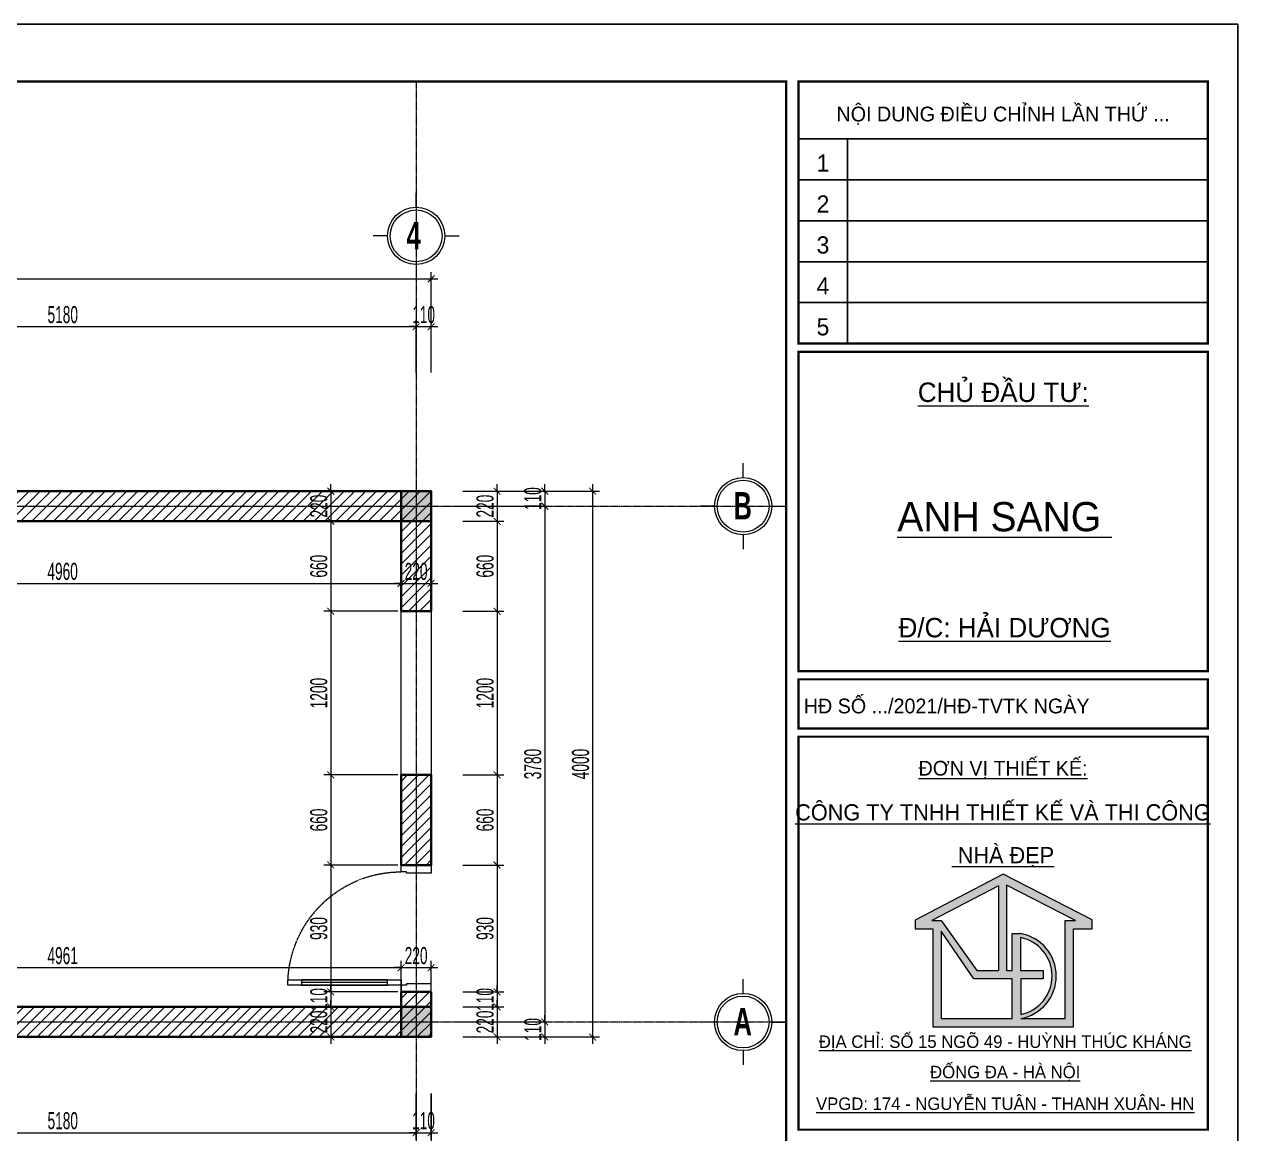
# Model space of a CAD drawing. Header units: millimetres. Extents: x 1336014 to 2939047, y -333549 to -60566.
# Drawn here: x 1459409 to 1468303, y -100044 to -91914 of the extents above; entities that cross this region are included whole.
import ezdxf
from ezdxf.enums import TextEntityAlignment as Align

# ---------------------------------------------------------------- set-up
doc = ezdxf.new("R2010")
doc.units = ezdxf.units.MM
doc.header["$MEASUREMENT"] = 0
doc.linetypes.add('CENTER2', pattern=[1.125, 0.75, -0.125, 0.125, -0.125])
doc.linetypes.add('HIDDEN', pattern=[0.375, 0.25, -0.125])
for name, color, linetype, lineweight in [('01.Cut', 255, 'Continuous', 35), ('02.Thay', 145, 'Continuous', 15), ('05.Text', 253, 'Continuous', 18), ('06.betong', 2, 'Continuous', 35), ('08.Dim', 156, 'Continuous', 15), ('09.Hatch', 250, 'Continuous', 5), ('10.truc', 250, 'CENTER2', 20), ('11.Khung bo', 32, 'Continuous', 50), ('12.Khung', 36, 'Continuous', 25), ('14. Net cua', 34, 'Continuous', 20)]:
    doc.layers.add(name, color=color, linetype=linetype, lineweight=lineweight)
doc.layers.add('Tpl_Bound', color=1, linetype='Continuous', plot=False)
doc.styles.add('AVANT', font='')
doc.styles.add('AVANTHB', font='')
doc.styles.add('TT5_Text Dim', font='hoatbif.shx', dxfattribs={"width": 0.6})
doc.styles.add('VnAvantH', font='')
doc.styles.get('AVANT').set_extended_font_data('.VnAvant')
doc.styles.get('AVANTHB').set_extended_font_data('.VnAvantH', bold=True)
doc.styles.get('VnAvantH').set_extended_font_data('.VnAvantH')
doc.dimstyles.new('TT5_Dim 1-50', dxfattribs={"dimscale": 50, "dimtxt": 2.5, "dimasz": 1, "dimexe": 1, "dimexo": 0.5, "dimgap": 0.5, "dimtad": 1, "dimdec": 0, "dimzin": 0, "dimdsep": 46, "dimtxsty": 'TT5_Text Dim', "dimblk": 'ARCHTICK', "dimcen": 0, "dimdle": 1, "dimclrd": 256, "dimclre": 256, "dimclrt": 1, "dimadec": 0, "dimazin": 0, "dimtfac": 0.015, "dimtdec": 0, "dimtix": 1, "dimtmove": 2, "dimatfit": 3, "dimldrblk": 'DOT', "dimfxl": 1, "dimtolj": 1, "dimtzin": 0, "dimlwd": -1, "dimlwe": -1, "dimarcsym": 1})
pattern_1 = [(45, (907983.08, -82076.24), (-39.7747564, 39.7747564), [])]

# ---------------------------------------------------------------- blocks, each defined once
blk = doc.blocks.new('100')
at = {"layer": '09.Hatch'}
h = blk.add_hatch(color=3, dxfattribs=at)
h.paths.add_polyline_path([(1897639, -927180), (1897639, -927287), (1897855, -927287), (1897855, -928484), (1898824, -928484), (1899574, -928484), (1899574, -927287), (1899801, -927287), (1899801, -927179), (1898713, -926620)])
h.paths.add_polyline_path([(1898756, -926756), (1899596, -927187), (1899473, -927187), (1899473, -928384), (1898929, -928384, 0.834181), (1898929, -927344), (1898824, -927344), (1898824, -927797), (1898756, -927797)], flags=16)
h.paths.add_polyline_path([(1898656, -927796), (1898393, -927796), (1897956, -927186), (1897843, -927186), (1898656, -926763)], flags=16)
h.paths.add_polyline_path([(1898929, -928333), (1898929, -927898), (1899202, -927898), (1899202, -927797), (1898924, -927797), (1898924, -927395, -0.822042)], flags=16)
h.paths.add_polyline_path([(1898357, -927898), (1898824, -927898), (1898824, -928384), (1897956, -928384), (1897956, -927316)], flags=16)
at = {"layer": '05.Text'}
for p, q in [((1898713, -926620), (1897639, -927180)), ((1899801, -927179), (1898713, -926620)), ((1899801, -927179), (1898713, -926620)), ((1899801, -927179), (1898713, -926620)), ((1898656, -926763), (1897843, -927186)), ((1898656, -926763), (1897843, -927186)), ((1898656, -926763), (1897843, -927186)), ((1898656, -926763), (1898656, -927796)), ((1898656, -926763), (1898656, -927796)), ((1898656, -926763), (1898656, -927796)), ((1899596, -927187), (1898756, -926756)), ((1898756, -926756), (1898756, -927797)), ((1899596, -927187), (1898756, -926756)), ((1898756, -926756), (1898756, -927797)), ((1899596, -927187), (1898756, -926756)), ((1898756, -926756), (1898756, -927797)), ((1897639, -927180), (1897639, -927287)), ((1897639, -927287), (1897855, -927287)), ((1897843, -927186), (1897956, -927186)), ((1897855, -927287), (1897855, -928484)), ((1897956, -927186), (1897956, -927186)), ((1897956, -927186), (1898393, -927796)), ((1897956, -927316), (1897956, -928384)), ((1898357, -927898), (1897956, -927316)), ((1899473, -928384), (1899473, -927187)), ((1899473, -927187), (1899596, -927187)), ((1899473, -928384), (1899473, -927187)), ((1899473, -927187), (1899596, -927187)), ((1899473, -928384), (1899473, -927187)), ((1899473, -927187), (1899596, -927187)), ((1899574, -928484), (1899574, -927287)), ((1899574, -927287), (1899801, -927287)), ((1899801, -927287), (1899801, -927179)), ((1899801, -927287), (1899801, -927179)), ((1899801, -927287), (1899801, -927179)), ((1898824, -927797), (1898824, -927344)), ((1898824, -927797), (1898824, -927344)), ((1898824, -927344), (1898929, -927344)), ((1898924, -927395), (1898924, -927797)), ((1898824, -927898), (1898357, -927898)), ((1898393, -927796), (1898656, -927796)), ((1898756, -927797), (1898824, -927797)), ((1898824, -928384), (1898824, -927898)), ((1898924, -927797), (1899202, -927797)), ((1899202, -927898), (1898929, -927898)), ((1898929, -927898), (1898929, -928333)), ((1899202, -927797), (1899202, -927898)), ((1897855, -928484), (1898824, -928484)), ((1897956, -928384), (1898824, -928384)), ((1898824, -928484), (1899574, -928484)), ((1898929, -928384), (1899473, -928384))]:
    blk.add_line(p, q, dxfattribs=at)
for radius, start, end in [(478, 281.4298, 79.1164), (478, 281.4298, 79.1164), (478, 281.4298, 79.1164), (528, 280.3316, 79.6684)]:
    blk.add_arc((1898834, -927864), radius, start, end, dxfattribs=at)
at = {"layer": '11.Khung bo', "const_width": 26.7}
for points in [[(1860913, -945240), (1860913, -916940), (1896063, -916940), (1896063, -945240)], [(1860913, -945240), (1860913, -916940), (1896063, -916940), (1896063, -945240)], [(1860913, -945240), (1860913, -916940), (1896063, -916940), (1896063, -945240)], [(1896213, -920140), (1896213, -916940), (1901213, -916940), (1901213, -920140)], [(1896213, -920140), (1896213, -916940), (1901213, -916940), (1901213, -920140)], [(1896213, -920140), (1896213, -916940), (1901213, -916940), (1901213, -920140)], [(1896213, -924140), (1901213, -924140), (1901213, -920240), (1896213, -920240)], [(1896213, -924140), (1901213, -924140), (1901213, -920240), (1896213, -920240)], [(1896213, -924140), (1901213, -924140), (1901213, -920240), (1896213, -920240)], [(1896213, -924840), (1901213, -924840), (1901213, -924240), (1896213, -924240)], [(1896213, -924840), (1901213, -924840), (1901213, -924240), (1896213, -924240)], [(1896213, -924840), (1901213, -924840), (1901213, -924240), (1896213, -924240)], [(1896213, -929740), (1901213, -929740), (1901213, -924940), (1896213, -924940)], [(1896213, -929740), (1901213, -929740), (1901213, -924940), (1896213, -924940)], [(1896213, -929740), (1901213, -929740), (1901213, -924940), (1896213, -924940)]]:
    blk.add_lwpolyline(points, close=True, dxfattribs=at)
at = {"layer": '12.Khung'}
for p, q in [((1896213, -917640), (1901213, -917640)), ((1896213, -917640), (1901213, -917640)), ((1896213, -917640), (1901213, -917640)), ((1896813, -920140), (1896813, -917640)), ((1896813, -920140), (1896813, -917640)), ((1896813, -920140), (1896813, -917640)), ((1896213, -918140), (1901213, -918140)), ((1896213, -918140), (1901213, -918140)), ((1896213, -918140), (1901213, -918140)), ((1896213, -918640), (1901213, -918640)), ((1896213, -918640), (1901213, -918640)), ((1896213, -918640), (1901213, -918640)), ((1896213, -919140), (1901213, -919140)), ((1896213, -919140), (1901213, -919140)), ((1896213, -919140), (1901213, -919140)), ((1896213, -919640), (1901213, -919640)), ((1896213, -919640), (1901213, -919640)), ((1896213, -919640), (1901213, -919640))]:
    blk.add_line(p, q, dxfattribs=at)
blk.add_lwpolyline([(1901579, -945940), (1901579, -916240), (1859580, -916240), (1859580, -945940)], close=True, dxfattribs=at)
blk.add_lwpolyline([(1901579, -945940), (1901579, -916240), (1859580, -916240), (1859580, -945940)], close=True, dxfattribs=at)
blk.add_lwpolyline([(1901579, -945940), (1901579, -916240), (1859580, -916240), (1859580, -945940)], close=True, dxfattribs=at)
at = {"layer": '05.Text', "style": 'VnAvantH'}
for s, p in [('Néi dung ®iÒu chØnh lÇn thø ...', (1898713, -917329)), ('H§ sè .../2021/H§-TVTK ngµy ', (1898057, -924540))]:
    blk.add_text(s, height=180, dxfattribs=at).set_placement(p, align=Align.MIDDLE)
at = {"layer": '05.Text'}
for s, height, style, p in [('1', 210, 'AVANT', (1896513, -918040)), ('2', 210, 'AVANT', (1896513, -918540)), ('3', 210, 'AVANT', (1896513, -919040)), ('4', 210, 'AVANT', (1896513, -919540)), ('5', 210, 'AVANT', (1896513, -920040)), ('%%uChñ ®Çu t\xad:', 237.6, 'VnAvantH', (1898716, -920853)), ('%%Uanh sang ', 356.4, 'VnAvantH', (1898732, -922432)), ('%%U®/c: h¶i d\xad¬ng', 237.6, 'VnAvantH', (1898732, -923728)), ('%%U®¬n vÞ thiÕt kÕ:', 180, 'VnAvantH', (1898713, -925416)), ('%%Uc«ng ty tnhh thiÕt kÕ vµ thi c«ng', 198, 'VnAvantH', (1898711, -925964)), ('%%U nhµ ®Ñp', 198, 'VnAvantH', (1898711, -926487)), ('%%U®Þa chØ: sè 15 ngâ 49 - huúnh thóc kh¸ng', 152.46, 'VnAvantH', (1898739, -928742)), ('%%U®èng ®a - hµ néi', 152.46, 'VnAvantH', (1898739, -929113)), ('%%Uvpgd: 174 - nguyÔn tu©n - thanh xu©n- hn', 152.46, 'VnAvantH', (1898739, -929500))]:
    blk.add_text(s, height=height, dxfattribs=dict(at, style=style)).set_placement(p, align=Align.CENTER)
blk = doc.blocks.new('DFGFH')
h = blk.add_hatch(color=256)
h.dxf.hatch_style = 1
h.paths.add_polyline_path([(15438.1, 12136.8), (15658.1, 12136.8), (15658.1, 12356.8), (15438.1, 12356.8)])
blk.add_lwpolyline([(15438.1, 12136.8), (15658.1, 12136.8), (15658.1, 12356.8), (15438.1, 12356.8)], close=True)
blk = doc.blocks.new('DANHTRUC')
for p, q in [((980383, -947347), (980383, -947137)), ((979963, -947767), (979753, -947767)), ((980803, -947767), (981013, -947767)), ((980383, -948187), (980383, -948397))]:
    blk.add_line(p, q)
for radius in [420, 380]:
    blk.add_circle((980383, -947767), radius)
blk = doc.blocks.new('_ARCHTICK')
at = {"const_width": 0.15}
blk.add_lwpolyline([(-0.5, -0.5), (0.5, 0.5)], dxfattribs=at)
blk = doc.blocks.new('*D426')
at = {"layer": '08.Dim', "transparency": 16777216}
for p, q in [((1457101.1, -94465.7), (1457101.1, -94080.1)), ((1462281.1, -94465.7), (1462281.1, -94080.1)), ((1457051.1, -94130.1), (1462331.1, -94130.1))]:
    blk.add_line(p, q, dxfattribs=at)
at = {"layer": 'Defpoints', "color": 0, "transparency": 16777216}
for p in [(1462281.1, -94130.1), (1457101.1, -94490.7), (1462281.1, -94490.7)]:
    blk.add_point(p, dxfattribs=at)
at = {"layer": '08.Dim', "transparency": 16777216, "xscale": 50, "yscale": 50, "zscale": 50, "rotation": 180}
blk.add_blockref('_ARCHTICK', (1457101.1, -94130.1), dxfattribs=at)
at = {"layer": '08.Dim', "transparency": 16777216, "xscale": 50, "yscale": 50, "zscale": 50}
blk.add_blockref('_ARCHTICK', (1462281.1, -94130.1), dxfattribs=at)
at = {"layer": '08.Dim', "color": 1, "transparency": 16777216, "insert": (1459691.1, -94042.6), "char_height": 125, "attachment_point": 5, "style": 'TT5_Text Dim'}
blk.add_mtext('\\A1;5180', dxfattribs=at)
blk = doc.blocks.new('_DOT')
blk.add_line((-0.5, 0), (-1, 0))
at = {"const_width": 0.5}
blk.add_lwpolyline([(-0.25, 0, 1), (0.25, 0, 1)], format="xyb", close=True, dxfattribs=at)
blk = doc.blocks.new('*D427')
at = {"layer": '08.Dim', "transparency": 16777216}
for p, q in [((1462281.1, -94465.7), (1462281.1, -94080.1)), ((1462391.1, -94465.7), (1462391.1, -94080.1)), ((1462281.1, -94130.1), (1462231.1, -94130.1)), ((1462281.1, -94130.1), (1462391.1, -94130.1)), ((1462391.1, -94130.1), (1462441.1, -94130.1))]:
    blk.add_line(p, q, dxfattribs=at)
at = {"layer": 'Defpoints', "color": 0, "transparency": 16777216}
for p in [(1462391.1, -94130.1), (1462281.1, -94490.7), (1462391.1, -94490.7)]:
    blk.add_point(p, dxfattribs=at)
at = {"layer": '08.Dim', "transparency": 16777216, "xscale": 50, "yscale": 50, "zscale": 50}
blk.add_blockref('_ARCHTICK', (1462281.1, -94130.1), dxfattribs=at)
at = {"layer": '08.Dim', "transparency": 16777216, "xscale": 50, "yscale": 50, "zscale": 50, "rotation": 180}
blk.add_blockref('_ARCHTICK', (1462391.1, -94130.1), dxfattribs=at)
at = {"layer": '08.Dim', "color": 1, "transparency": 16777216, "insert": (1462336.1, -94042.6), "char_height": 125, "attachment_point": 5, "style": 'TT5_Text Dim'}
blk.add_mtext('\\A1;110', dxfattribs=at)
blk = doc.blocks.new('*D428')
at = {"layer": '08.Dim', "transparency": 16777216}
for p, q in [((1447391.1, -94465.7), (1447391.1, -93730.1)), ((1462391.1, -94465.7), (1462391.1, -93730.1)), ((1447341.1, -93780.1), (1462441.1, -93780.1))]:
    blk.add_line(p, q, dxfattribs=at)
at = {"layer": 'Defpoints', "color": 0, "transparency": 16777216}
for p in [(1462391.1, -93780.1), (1447391.1, -94490.7), (1462391.1, -94490.7)]:
    blk.add_point(p, dxfattribs=at)
at = {"layer": '08.Dim', "transparency": 16777216, "xscale": 50, "yscale": 50, "zscale": 50, "rotation": 180}
blk.add_blockref('_ARCHTICK', (1447391.1, -93780.1), dxfattribs=at)
at = {"layer": '08.Dim', "transparency": 16777216, "xscale": 50, "yscale": 50, "zscale": 50}
blk.add_blockref('_ARCHTICK', (1462391.1, -93780.1), dxfattribs=at)
at = {"layer": '08.Dim', "color": 1, "transparency": 16777216, "insert": (1455391.1, -93692.6), "char_height": 125, "attachment_point": 5, "style": 'TT5_Text Dim'}
blk.add_mtext('\\A1;15000', dxfattribs=at)
blk = doc.blocks.new('*D429')
at = {"layer": '08.Dim', "transparency": 16777216}
for p, q in [((1462623.6, -95335.4), (1463274.2, -95335.4)), ((1463224.2, -95335.4), (1463224.2, -95285.4)), ((1463224.2, -95335.4), (1463224.2, -95445.4)), ((1462623.6, -95445.4), (1463274.2, -95445.4)), ((1463224.2, -95445.4), (1463224.2, -95495.4))]:
    blk.add_line(p, q, dxfattribs=at)
at = {"layer": 'Defpoints', "color": 0, "transparency": 16777216}
for p in [(1462598.6, -95335.4), (1462598.6, -95445.4), (1463224.2, -95445.4)]:
    blk.add_point(p, dxfattribs=at)
at = {"layer": '08.Dim', "transparency": 16777216, "xscale": 50, "yscale": 50, "zscale": 50}
for p, rotation in [((1463224.2, -95335.4), 270), ((1463224.2, -95445.4), 90)]:
    blk.add_blockref('_ARCHTICK', p, dxfattribs=dict(at, rotation=rotation))
at = {"layer": '08.Dim', "color": 1, "transparency": 16777216, "insert": (1463136.7, -95390.4), "char_height": 125, "attachment_point": 5, "rotation": 90, "style": 'TT5_Text Dim'}
blk.add_mtext('\\A1;110', dxfattribs=at)
blk = doc.blocks.new('*D430')
at = {"layer": '08.Dim', "transparency": 16777216}
for p, q in [((1463224.2, -95395.4), (1463224.2, -99275.4)), ((1462623.6, -95445.4), (1463274.2, -95445.4)), ((1462623.6, -99225.4), (1463274.2, -99225.4))]:
    blk.add_line(p, q, dxfattribs=at)
at = {"layer": 'Defpoints', "color": 0, "transparency": 16777216}
for p in [(1462598.6, -95445.4), (1462598.6, -99225.4), (1463224.2, -99225.4)]:
    blk.add_point(p, dxfattribs=at)
at = {"layer": '08.Dim', "transparency": 16777216, "xscale": 50, "yscale": 50, "zscale": 50}
for p, rotation in [((1463224.2, -95445.4), 90), ((1463224.2, -99225.4), 270)]:
    blk.add_blockref('_ARCHTICK', p, dxfattribs=dict(at, rotation=rotation))
at = {"layer": '08.Dim', "color": 1, "transparency": 16777216, "insert": (1463136.7, -97335.4), "char_height": 125, "attachment_point": 5, "rotation": 90, "style": 'TT5_Text Dim'}
blk.add_mtext('\\A1;3780', dxfattribs=at)
blk = doc.blocks.new('*D431')
at = {"layer": '08.Dim', "transparency": 16777216}
for p, q in [((1462623.6, -99225.4), (1463274.2, -99225.4)), ((1463224.2, -99225.4), (1463224.2, -99175.4)), ((1463224.2, -99225.4), (1463224.2, -99335.4)), ((1462623.6, -99335.4), (1463274.2, -99335.4)), ((1463224.2, -99335.4), (1463224.2, -99385.4))]:
    blk.add_line(p, q, dxfattribs=at)
at = {"layer": 'Defpoints', "color": 0, "transparency": 16777216}
for p in [(1462598.6, -99225.4), (1462598.6, -99335.4), (1463224.2, -99335.4)]:
    blk.add_point(p, dxfattribs=at)
at = {"layer": '08.Dim', "transparency": 16777216, "xscale": 50, "yscale": 50, "zscale": 50}
for p, rotation in [((1463224.2, -99225.4), 270), ((1463224.2, -99335.4), 90)]:
    blk.add_blockref('_ARCHTICK', p, dxfattribs=dict(at, rotation=rotation))
at = {"layer": '08.Dim', "color": 1, "transparency": 16777216, "insert": (1463136.7, -99280.4), "char_height": 125, "attachment_point": 5, "rotation": 90, "style": 'TT5_Text Dim'}
blk.add_mtext('\\A1;110', dxfattribs=at)
blk = doc.blocks.new('*D432')
at = {"layer": '08.Dim', "transparency": 16777216}
for p, q in [((1462623.6, -95335.4), (1463624.2, -95335.4)), ((1463574.2, -95285.4), (1463574.2, -99385.4)), ((1462623.6, -99335.4), (1463624.2, -99335.4))]:
    blk.add_line(p, q, dxfattribs=at)
at = {"layer": 'Defpoints', "color": 0, "transparency": 16777216}
for p in [(1462598.6, -95335.4), (1462598.6, -99335.4), (1463574.2, -99335.4)]:
    blk.add_point(p, dxfattribs=at)
at = {"layer": '08.Dim', "transparency": 16777216, "xscale": 50, "yscale": 50, "zscale": 50}
for p, rotation in [((1463574.2, -95335.4), 90), ((1463574.2, -99335.4), 270)]:
    blk.add_blockref('_ARCHTICK', p, dxfattribs=dict(at, rotation=rotation))
at = {"layer": '08.Dim', "color": 1, "transparency": 16777216, "insert": (1463486.7, -97335.4), "char_height": 125, "attachment_point": 5, "rotation": 90, "style": 'TT5_Text Dim'}
blk.add_mtext('\\A1;4000', dxfattribs=at)
blk = doc.blocks.new('*U17')
blk.add_line((-70, 100), (-70, 730))
for points in [[(-50, 0), (-50, 830), (-90, 830), (-90, 0)], [(-50, 100), (-90, 100), (-90, 730), (-50, 730)]]:
    blk.add_lwpolyline(points, close=True)
at = {"lineweight": 13}
for points in [[(-930, -220), (-870, -220), (-870, -40), (-880, -40), (-880, 0), (-930, 0)], [(0, -220), (-60, -220), (-60, -40), (-50, -40), (-50, 0), (0, 0)]]:
    blk.add_lwpolyline(points, close=True, dxfattribs=at)
at = {"linetype": 'HIDDEN'}
blk.add_arc((-50, 0), 830, 90, 180, dxfattribs=at)
blk = doc.blocks.new('*D453')
at = {"layer": '08.Dim', "transparency": 16777216}
for p, q in [((1457101.1, -99749.6), (1457101.1, -100087.1)), ((1462281.1, -99749.6), (1462281.1, -100087.1)), ((1457051.1, -100037.1), (1462331.1, -100037.1))]:
    blk.add_line(p, q, dxfattribs=at)
at = {"layer": 'Defpoints', "color": 0, "transparency": 16777216}
for p in [(1457101.1, -99724.6), (1462281.1, -99724.6), (1462281.1, -100037.1)]:
    blk.add_point(p, dxfattribs=at)
at = {"layer": '08.Dim', "transparency": 16777216, "xscale": 50, "yscale": 50, "zscale": 50, "rotation": 180}
blk.add_blockref('_ARCHTICK', (1457101.1, -100037.1), dxfattribs=at)
at = {"layer": '08.Dim', "transparency": 16777216, "xscale": 50, "yscale": 50, "zscale": 50}
blk.add_blockref('_ARCHTICK', (1462281.1, -100037.1), dxfattribs=at)
at = {"layer": '08.Dim', "color": 1, "transparency": 16777216, "insert": (1459691.1, -99949.6), "char_height": 125, "attachment_point": 5, "style": 'TT5_Text Dim'}
blk.add_mtext('\\A1;5180', dxfattribs=at)
blk = doc.blocks.new('*D455')
at = {"layer": '08.Dim', "transparency": 16777216}
for p, q in [((1462280.1, -99749.6), (1462280.1, -100087.1)), ((1462390.1, -99749.6), (1462390.1, -100087.1)), ((1462280.1, -100037.1), (1462230.1, -100037.1)), ((1462280.1, -100037.1), (1462390.1, -100037.1)), ((1462390.1, -100037.1), (1462440.1, -100037.1))]:
    blk.add_line(p, q, dxfattribs=at)
at = {"layer": 'Defpoints', "color": 0, "transparency": 16777216}
for p in [(1462280.1, -99724.6), (1462390.1, -99724.6), (1462390.1, -100037.1)]:
    blk.add_point(p, dxfattribs=at)
at = {"layer": '08.Dim', "transparency": 16777216, "xscale": 50, "yscale": 50, "zscale": 50}
blk.add_blockref('_ARCHTICK', (1462280.1, -100037.1), dxfattribs=at)
at = {"layer": '08.Dim', "transparency": 16777216, "xscale": 50, "yscale": 50, "zscale": 50, "rotation": 180}
blk.add_blockref('_ARCHTICK', (1462390.1, -100037.1), dxfattribs=at)
at = {"layer": '08.Dim', "color": 1, "transparency": 16777216, "insert": (1462335.1, -99949.6), "char_height": 125, "attachment_point": 5, "style": 'TT5_Text Dim'}
blk.add_mtext('\\A1;110', dxfattribs=at)
blk = doc.blocks.new('*D456')
at = {"layer": '08.Dim', "transparency": 16777216}
for p, q in [((1447391.1, -99749.6), (1447391.1, -100437.1)), ((1462391.1, -99749.6), (1462391.1, -100437.1)), ((1447341.1, -100387.1), (1462441.1, -100387.1))]:
    blk.add_line(p, q, dxfattribs=at)
at = {"layer": 'Defpoints', "color": 0, "transparency": 16777216}
for p in [(1447391.1, -99724.6), (1462391.1, -99724.6), (1462391.1, -100387.1)]:
    blk.add_point(p, dxfattribs=at)
at = {"layer": '08.Dim', "transparency": 16777216, "xscale": 50, "yscale": 50, "zscale": 50, "rotation": 180}
blk.add_blockref('_ARCHTICK', (1447391.1, -100387.1), dxfattribs=at)
at = {"layer": '08.Dim', "transparency": 16777216, "xscale": 50, "yscale": 50, "zscale": 50}
blk.add_blockref('_ARCHTICK', (1462391.1, -100387.1), dxfattribs=at)
at = {"layer": '08.Dim', "color": 1, "transparency": 16777216, "insert": (1455591.1, -100299.6), "char_height": 125, "attachment_point": 5, "style": 'TT5_Text Dim'}
blk.add_mtext('\\A1;15000', dxfattribs=at)
blk = doc.blocks.new('*D501')
at = {"layer": '08.Dim', "transparency": 16777216}
for p, q in [((1462623.6, -95335.4), (1462924.2, -95335.4)), ((1462874.2, -95335.4), (1462874.2, -95285.4)), ((1462874.2, -95335.4), (1462874.2, -95555.4)), ((1462623.6, -95555.4), (1462924.2, -95555.4)), ((1462874.2, -95555.4), (1462874.2, -95605.4))]:
    blk.add_line(p, q, dxfattribs=at)
at = {"layer": 'Defpoints', "color": 0, "transparency": 16777216}
for p in [(1462598.6, -95335.4), (1462598.6, -95555.4), (1462874.2, -95555.4)]:
    blk.add_point(p, dxfattribs=at)
at = {"layer": '08.Dim', "transparency": 16777216, "xscale": 50, "yscale": 50, "zscale": 50}
for p, rotation in [((1462874.2, -95335.4), 270), ((1462874.2, -95555.4), 90)]:
    blk.add_blockref('_ARCHTICK', p, dxfattribs=dict(at, rotation=rotation))
at = {"layer": '08.Dim', "color": 1, "transparency": 16777216, "insert": (1462786.7, -95445.4), "char_height": 125, "attachment_point": 5, "rotation": 90, "style": 'TT5_Text Dim'}
blk.add_mtext('\\A1;220', dxfattribs=at)
blk = doc.blocks.new('*D502')
at = {"layer": '08.Dim', "transparency": 16777216}
for p, q in [((1462874.2, -95505.4), (1462874.2, -96265.4)), ((1462623.6, -95555.4), (1462924.2, -95555.4)), ((1462623.6, -96215.4), (1462924.2, -96215.4))]:
    blk.add_line(p, q, dxfattribs=at)
at = {"layer": 'Defpoints', "color": 0, "transparency": 16777216}
for p in [(1462598.6, -95555.4), (1462598.6, -96215.4), (1462874.2, -96215.4)]:
    blk.add_point(p, dxfattribs=at)
at = {"layer": '08.Dim', "transparency": 16777216, "xscale": 50, "yscale": 50, "zscale": 50}
for p, rotation in [((1462874.2, -95555.4), 90), ((1462874.2, -96215.4), 270)]:
    blk.add_blockref('_ARCHTICK', p, dxfattribs=dict(at, rotation=rotation))
at = {"layer": '08.Dim', "color": 1, "transparency": 16777216, "insert": (1462786.7, -95885.4), "char_height": 125, "attachment_point": 5, "rotation": 90, "style": 'TT5_Text Dim'}
blk.add_mtext('\\A1;660', dxfattribs=at)
blk = doc.blocks.new('*D503')
at = {"layer": '08.Dim', "transparency": 16777216}
for p, q in [((1462623.6, -96215.4), (1462924.2, -96215.4)), ((1462874.2, -96165.4), (1462874.2, -97465.4)), ((1462623.6, -97415.4), (1462924.2, -97415.4))]:
    blk.add_line(p, q, dxfattribs=at)
at = {"layer": 'Defpoints', "color": 0, "transparency": 16777216}
for p in [(1462598.6, -96215.4), (1462598.6, -97415.4), (1462874.2, -97415.4)]:
    blk.add_point(p, dxfattribs=at)
at = {"layer": '08.Dim', "transparency": 16777216, "xscale": 50, "yscale": 50, "zscale": 50}
for p, rotation in [((1462874.2, -96215.4), 90), ((1462874.2, -97415.4), 270)]:
    blk.add_blockref('_ARCHTICK', p, dxfattribs=dict(at, rotation=rotation))
at = {"layer": '08.Dim', "color": 1, "transparency": 16777216, "insert": (1462786.7, -96815.4), "char_height": 125, "attachment_point": 5, "rotation": 90, "style": 'TT5_Text Dim'}
blk.add_mtext('\\A1;1200', dxfattribs=at)
blk = doc.blocks.new('*D504')
at = {"layer": '08.Dim', "transparency": 16777216}
for p, q in [((1462874.2, -97365.4), (1462874.2, -98125.4)), ((1462623.6, -97415.4), (1462924.2, -97415.4)), ((1462623.6, -98075.4), (1462924.2, -98075.4))]:
    blk.add_line(p, q, dxfattribs=at)
at = {"layer": 'Defpoints', "color": 0, "transparency": 16777216}
for p in [(1462598.6, -97415.4), (1462598.6, -98075.4), (1462874.2, -98075.4)]:
    blk.add_point(p, dxfattribs=at)
at = {"layer": '08.Dim', "transparency": 16777216, "xscale": 50, "yscale": 50, "zscale": 50}
for p, rotation in [((1462874.2, -97415.4), 90), ((1462874.2, -98075.4), 270)]:
    blk.add_blockref('_ARCHTICK', p, dxfattribs=dict(at, rotation=rotation))
at = {"layer": '08.Dim', "color": 1, "transparency": 16777216, "insert": (1462786.7, -97745.4), "char_height": 125, "attachment_point": 5, "rotation": 90, "style": 'TT5_Text Dim'}
blk.add_mtext('\\A1;660', dxfattribs=at)
blk = doc.blocks.new('*D505')
at = {"layer": '08.Dim', "transparency": 16777216}
for p, q in [((1462623.6, -98075.4), (1462924.2, -98075.4)), ((1462874.2, -98025.4), (1462874.2, -99055.4)), ((1462623.6, -99005.4), (1462924.2, -99005.4))]:
    blk.add_line(p, q, dxfattribs=at)
at = {"layer": 'Defpoints', "color": 0, "transparency": 16777216}
for p in [(1462598.6, -98075.4), (1462598.6, -99005.4), (1462874.2, -99005.4)]:
    blk.add_point(p, dxfattribs=at)
at = {"layer": '08.Dim', "transparency": 16777216, "xscale": 50, "yscale": 50, "zscale": 50}
for p, rotation in [((1462874.2, -98075.4), 90), ((1462874.2, -99005.4), 270)]:
    blk.add_blockref('_ARCHTICK', p, dxfattribs=dict(at, rotation=rotation))
at = {"layer": '08.Dim', "color": 1, "transparency": 16777216, "insert": (1462786.7, -98540.4), "char_height": 125, "attachment_point": 5, "rotation": 90, "style": 'TT5_Text Dim'}
blk.add_mtext('\\A1;930', dxfattribs=at)
blk = doc.blocks.new('*D506')
at = {"layer": '08.Dim', "transparency": 16777216}
for p, q in [((1462874.2, -99005.4), (1462874.2, -98955.4)), ((1462623.6, -99005.4), (1462924.2, -99005.4)), ((1462874.2, -99005.4), (1462874.2, -99115.4)), ((1462623.6, -99115.4), (1462924.2, -99115.4)), ((1462874.2, -99115.4), (1462874.2, -99165.4))]:
    blk.add_line(p, q, dxfattribs=at)
at = {"layer": 'Defpoints', "color": 0, "transparency": 16777216}
for p in [(1462598.6, -99005.4), (1462598.6, -99115.4), (1462874.2, -99115.4)]:
    blk.add_point(p, dxfattribs=at)
at = {"layer": '08.Dim', "transparency": 16777216, "xscale": 50, "yscale": 50, "zscale": 50}
for p, rotation in [((1462874.2, -99005.4), 270), ((1462874.2, -99115.4), 90)]:
    blk.add_blockref('_ARCHTICK', p, dxfattribs=dict(at, rotation=rotation))
at = {"layer": '08.Dim', "color": 1, "transparency": 16777216, "insert": (1462786.7, -99060.4), "char_height": 125, "attachment_point": 5, "rotation": 90, "style": 'TT5_Text Dim'}
blk.add_mtext('\\A1;110', dxfattribs=at)
blk = doc.blocks.new('*D507')
at = {"layer": '08.Dim', "transparency": 16777216}
for p, q in [((1462874.2, -99115.4), (1462874.2, -99065.4)), ((1462623.6, -99115.4), (1462924.2, -99115.4)), ((1462874.2, -99115.4), (1462874.2, -99335.4)), ((1462623.6, -99335.4), (1462924.2, -99335.4)), ((1462874.2, -99335.4), (1462874.2, -99385.4))]:
    blk.add_line(p, q, dxfattribs=at)
at = {"layer": 'Defpoints', "color": 0, "transparency": 16777216}
for p in [(1462598.6, -99115.4), (1462598.6, -99335.4), (1462874.2, -99335.4)]:
    blk.add_point(p, dxfattribs=at)
at = {"layer": '08.Dim', "transparency": 16777216, "xscale": 50, "yscale": 50, "zscale": 50}
for p, rotation in [((1462874.2, -99115.4), 270), ((1462874.2, -99335.4), 90)]:
    blk.add_blockref('_ARCHTICK', p, dxfattribs=dict(at, rotation=rotation))
at = {"layer": '08.Dim', "color": 1, "transparency": 16777216, "insert": (1462786.7, -99225.4), "char_height": 125, "attachment_point": 5, "rotation": 90, "style": 'TT5_Text Dim'}
blk.add_mtext('\\A1;220', dxfattribs=at)
blk = doc.blocks.new('*D535')
at = {"layer": '08.Dim', "transparency": 16777216}
for p, q in [((1457210.1, -95757), (1457210.1, -96061.6)), ((1462170.1, -95757), (1462170.1, -96061.6)), ((1457160.1, -96011.6), (1462220.1, -96011.6))]:
    blk.add_line(p, q, dxfattribs=at)
at = {"layer": 'Defpoints', "color": 0, "transparency": 16777216}
for p in [(1457210.1, -95732), (1462170.1, -95732), (1462170.1, -96011.6)]:
    blk.add_point(p, dxfattribs=at)
at = {"layer": '08.Dim', "transparency": 16777216, "xscale": 50, "yscale": 50, "zscale": 50, "rotation": 180}
blk.add_blockref('_ARCHTICK', (1457210.1, -96011.6), dxfattribs=at)
at = {"layer": '08.Dim', "transparency": 16777216, "xscale": 50, "yscale": 50, "zscale": 50}
blk.add_blockref('_ARCHTICK', (1462170.1, -96011.6), dxfattribs=at)
at = {"layer": '08.Dim', "color": 1, "transparency": 16777216, "insert": (1459690.1, -95924.1), "char_height": 125, "attachment_point": 5, "style": 'TT5_Text Dim'}
blk.add_mtext('\\A1;4960', dxfattribs=at)
blk = doc.blocks.new('*D536')
at = {"layer": '08.Dim', "transparency": 16777216}
for p, q in [((1462171.1, -95757), (1462171.1, -96061.6)), ((1462391.1, -95757), (1462391.1, -96061.6)), ((1462171.1, -96011.6), (1462121.1, -96011.6)), ((1462171.1, -96011.6), (1462391.1, -96011.6)), ((1462391.1, -96011.6), (1462441.1, -96011.6))]:
    blk.add_line(p, q, dxfattribs=at)
at = {"layer": 'Defpoints', "color": 0, "transparency": 16777216}
for p in [(1462171.1, -95732), (1462391.1, -95732), (1462391.1, -96011.6)]:
    blk.add_point(p, dxfattribs=at)
at = {"layer": '08.Dim', "transparency": 16777216, "xscale": 50, "yscale": 50, "zscale": 50}
blk.add_blockref('_ARCHTICK', (1462171.1, -96011.6), dxfattribs=at)
at = {"layer": '08.Dim', "transparency": 16777216, "xscale": 50, "yscale": 50, "zscale": 50, "rotation": 180}
blk.add_blockref('_ARCHTICK', (1462391.1, -96011.6), dxfattribs=at)
at = {"layer": '08.Dim', "color": 1, "transparency": 16777216, "insert": (1462281.1, -95924.1), "char_height": 125, "attachment_point": 5, "style": 'TT5_Text Dim'}
blk.add_mtext('\\A1;220', dxfattribs=at)
blk = doc.blocks.new('*D542')
at = {"layer": '08.Dim', "transparency": 16777216}
for p, q in [((1457210.1, -98962.6), (1457210.1, -98777.3)), ((1462171.1, -98962.6), (1462171.1, -98777.3)), ((1457160.1, -98827.3), (1462221.1, -98827.3))]:
    blk.add_line(p, q, dxfattribs=at)
at = {"layer": 'Defpoints', "color": 0, "transparency": 16777216}
for p in [(1462171.1, -98827.3), (1457210.1, -98987.6), (1462171.1, -98987.6)]:
    blk.add_point(p, dxfattribs=at)
at = {"layer": '08.Dim', "transparency": 16777216, "xscale": 50, "yscale": 50, "zscale": 50, "rotation": 180}
blk.add_blockref('_ARCHTICK', (1457210.1, -98827.3), dxfattribs=at)
at = {"layer": '08.Dim', "transparency": 16777216, "xscale": 50, "yscale": 50, "zscale": 50}
blk.add_blockref('_ARCHTICK', (1462171.1, -98827.3), dxfattribs=at)
at = {"layer": '08.Dim', "color": 1, "transparency": 16777216, "insert": (1459690.6, -98739.8), "char_height": 125, "attachment_point": 5, "style": 'TT5_Text Dim'}
blk.add_mtext('\\A1;4961', dxfattribs=at)
blk = doc.blocks.new('*D543')
at = {"layer": '08.Dim', "transparency": 16777216}
for p, q in [((1462171.1, -99090.4), (1462171.1, -98777.3)), ((1462391.1, -99090.4), (1462391.1, -98777.3)), ((1462171.1, -98827.3), (1462121.1, -98827.3)), ((1462171.1, -98827.3), (1462391.1, -98827.3)), ((1462391.1, -98827.3), (1462441.1, -98827.3))]:
    blk.add_line(p, q, dxfattribs=at)
at = {"layer": 'Defpoints', "color": 0, "transparency": 16777216}
for p in [(1462391.1, -98827.3), (1462171.1, -99115.4), (1462391.1, -99115.4)]:
    blk.add_point(p, dxfattribs=at)
at = {"layer": '08.Dim', "transparency": 16777216, "xscale": 50, "yscale": 50, "zscale": 50}
blk.add_blockref('_ARCHTICK', (1462171.1, -98827.3), dxfattribs=at)
at = {"layer": '08.Dim', "transparency": 16777216, "xscale": 50, "yscale": 50, "zscale": 50, "rotation": 180}
blk.add_blockref('_ARCHTICK', (1462391.1, -98827.3), dxfattribs=at)
at = {"layer": '08.Dim', "color": 1, "transparency": 16777216, "insert": (1462281.1, -98739.8), "char_height": 125, "attachment_point": 5, "style": 'TT5_Text Dim'}
blk.add_mtext('\\A1;220', dxfattribs=at)
blk = doc.blocks.new('*D544')
at = {"layer": '08.Dim', "transparency": 16777216}
for p, q in [((1462146.1, -95335.4), (1461605.6, -95335.4)), ((1461655.6, -95335.4), (1461655.6, -95285.4)), ((1461655.6, -95335.4), (1461655.6, -95555.4)), ((1462146.1, -95555.4), (1461605.6, -95555.4)), ((1461655.6, -95555.4), (1461655.6, -95605.4))]:
    blk.add_line(p, q, dxfattribs=at)
at = {"layer": 'Defpoints', "color": 0, "transparency": 16777216}
for p in [(1462171.1, -95335.4), (1461655.6, -95555.4), (1462171.1, -95555.4)]:
    blk.add_point(p, dxfattribs=at)
at = {"layer": '08.Dim', "transparency": 16777216, "xscale": 50, "yscale": 50, "zscale": 50}
for p, rotation in [((1461655.6, -95335.4), 270), ((1461655.6, -95555.4), 90)]:
    blk.add_blockref('_ARCHTICK', p, dxfattribs=dict(at, rotation=rotation))
at = {"layer": '08.Dim', "color": 1, "transparency": 16777216, "insert": (1461568.1, -95445.4), "char_height": 125, "attachment_point": 5, "rotation": 90, "style": 'TT5_Text Dim'}
blk.add_mtext('\\A1;220', dxfattribs=at)
blk = doc.blocks.new('*D545')
at = {"layer": '08.Dim', "transparency": 16777216}
for p, q in [((1461655.6, -95505.4), (1461655.6, -96265.4)), ((1462146.1, -95555.4), (1461605.6, -95555.4)), ((1462146.1, -96215.4), (1461605.6, -96215.4))]:
    blk.add_line(p, q, dxfattribs=at)
at = {"layer": 'Defpoints', "color": 0, "transparency": 16777216}
for p in [(1462171.1, -95555.4), (1461655.6, -96215.4), (1462171.1, -96215.4)]:
    blk.add_point(p, dxfattribs=at)
at = {"layer": '08.Dim', "transparency": 16777216, "xscale": 50, "yscale": 50, "zscale": 50}
for p, rotation in [((1461655.6, -95555.4), 90), ((1461655.6, -96215.4), 270)]:
    blk.add_blockref('_ARCHTICK', p, dxfattribs=dict(at, rotation=rotation))
at = {"layer": '08.Dim', "color": 1, "transparency": 16777216, "insert": (1461568.1, -95885.4), "char_height": 125, "attachment_point": 5, "rotation": 90, "style": 'TT5_Text Dim'}
blk.add_mtext('\\A1;660', dxfattribs=at)
blk = doc.blocks.new('*D546')
at = {"layer": '08.Dim', "transparency": 16777216}
for p, q in [((1462146.1, -96215.4), (1461605.6, -96215.4)), ((1461655.6, -96165.4), (1461655.6, -97465.4)), ((1462146.1, -97415.4), (1461605.6, -97415.4))]:
    blk.add_line(p, q, dxfattribs=at)
at = {"layer": 'Defpoints', "color": 0, "transparency": 16777216}
for p in [(1462171.1, -96215.4), (1461655.6, -97415.4), (1462171.1, -97415.4)]:
    blk.add_point(p, dxfattribs=at)
at = {"layer": '08.Dim', "transparency": 16777216, "xscale": 50, "yscale": 50, "zscale": 50}
for p, rotation in [((1461655.6, -96215.4), 90), ((1461655.6, -97415.4), 270)]:
    blk.add_blockref('_ARCHTICK', p, dxfattribs=dict(at, rotation=rotation))
at = {"layer": '08.Dim', "color": 1, "transparency": 16777216, "insert": (1461568.1, -96815.4), "char_height": 125, "attachment_point": 5, "rotation": 90, "style": 'TT5_Text Dim'}
blk.add_mtext('\\A1;1200', dxfattribs=at)
blk = doc.blocks.new('*D547')
at = {"layer": '08.Dim', "transparency": 16777216}
for p, q in [((1461655.6, -97365.4), (1461655.6, -98125.4)), ((1462146.1, -97415.4), (1461605.6, -97415.4)), ((1462146.1, -98075.4), (1461605.6, -98075.4))]:
    blk.add_line(p, q, dxfattribs=at)
at = {"layer": 'Defpoints', "color": 0, "transparency": 16777216}
for p in [(1462171.1, -97415.4), (1461655.6, -98075.4), (1462171.1, -98075.4)]:
    blk.add_point(p, dxfattribs=at)
at = {"layer": '08.Dim', "transparency": 16777216, "xscale": 50, "yscale": 50, "zscale": 50}
for p, rotation in [((1461655.6, -97415.4), 90), ((1461655.6, -98075.4), 270)]:
    blk.add_blockref('_ARCHTICK', p, dxfattribs=dict(at, rotation=rotation))
at = {"layer": '08.Dim', "color": 1, "transparency": 16777216, "insert": (1461568.1, -97745.4), "char_height": 125, "attachment_point": 5, "rotation": 90, "style": 'TT5_Text Dim'}
blk.add_mtext('\\A1;660', dxfattribs=at)
blk = doc.blocks.new('*D548')
at = {"layer": '08.Dim', "transparency": 16777216}
for p, q in [((1462146.1, -98075.4), (1461605.6, -98075.4)), ((1461655.6, -98025.4), (1461655.6, -99055.4)), ((1462146.1, -99005.4), (1461605.6, -99005.4))]:
    blk.add_line(p, q, dxfattribs=at)
at = {"layer": 'Defpoints', "color": 0, "transparency": 16777216}
for p in [(1462171.1, -98075.4), (1461655.6, -99005.4), (1462171.1, -99005.4)]:
    blk.add_point(p, dxfattribs=at)
at = {"layer": '08.Dim', "transparency": 16777216, "xscale": 50, "yscale": 50, "zscale": 50}
for p, rotation in [((1461655.6, -98075.4), 90), ((1461655.6, -99005.4), 270)]:
    blk.add_blockref('_ARCHTICK', p, dxfattribs=dict(at, rotation=rotation))
at = {"layer": '08.Dim', "color": 1, "transparency": 16777216, "insert": (1461568.1, -98540.4), "char_height": 125, "attachment_point": 5, "rotation": 90, "style": 'TT5_Text Dim'}
blk.add_mtext('\\A1;930', dxfattribs=at)
blk = doc.blocks.new('*D549')
at = {"layer": '08.Dim', "transparency": 16777216}
for p, q in [((1461655.6, -99005.4), (1461655.6, -98955.4)), ((1462146.1, -99005.4), (1461605.6, -99005.4)), ((1461655.6, -99005.4), (1461655.6, -99115.4)), ((1462146.1, -99115.4), (1461605.6, -99115.4)), ((1461655.6, -99115.4), (1461655.6, -99165.4))]:
    blk.add_line(p, q, dxfattribs=at)
at = {"layer": 'Defpoints', "color": 0, "transparency": 16777216}
for p in [(1462171.1, -99005.4), (1461655.6, -99115.4), (1462171.1, -99115.4)]:
    blk.add_point(p, dxfattribs=at)
at = {"layer": '08.Dim', "transparency": 16777216, "xscale": 50, "yscale": 50, "zscale": 50}
for p, rotation in [((1461655.6, -99005.4), 270), ((1461655.6, -99115.4), 90)]:
    blk.add_blockref('_ARCHTICK', p, dxfattribs=dict(at, rotation=rotation))
at = {"layer": '08.Dim', "color": 1, "transparency": 16777216, "insert": (1461568.1, -99060.4), "char_height": 125, "attachment_point": 5, "rotation": 90, "style": 'TT5_Text Dim'}
blk.add_mtext('\\A1;110', dxfattribs=at)
blk = doc.blocks.new('*D550')
at = {"layer": '08.Dim', "transparency": 16777216}
for p, q in [((1461655.6, -99115.4), (1461655.6, -99065.4)), ((1462146.1, -99115.4), (1461605.6, -99115.4)), ((1461655.6, -99115.4), (1461655.6, -99335.4)), ((1462146.1, -99335.4), (1461605.6, -99335.4)), ((1461655.6, -99335.4), (1461655.6, -99385.4))]:
    blk.add_line(p, q, dxfattribs=at)
at = {"layer": 'Defpoints', "color": 0, "transparency": 16777216}
for p in [(1462171.1, -99115.4), (1461655.6, -99335.4), (1462171.1, -99335.4)]:
    blk.add_point(p, dxfattribs=at)
at = {"layer": '08.Dim', "transparency": 16777216, "xscale": 50, "yscale": 50, "zscale": 50}
for p, rotation in [((1461655.6, -99115.4), 270), ((1461655.6, -99335.4), 90)]:
    blk.add_blockref('_ARCHTICK', p, dxfattribs=dict(at, rotation=rotation))
at = {"layer": '08.Dim', "color": 1, "transparency": 16777216, "insert": (1461568.1, -99225.4), "char_height": 125, "attachment_point": 5, "rotation": 90, "style": 'TT5_Text Dim'}
blk.add_mtext('\\A1;220', dxfattribs=at)

msp = doc.modelspace()

# ---------------------------------------------------------------- hatches: boundary and pattern name
at = {"layer": '09.Hatch', "ltscale": 50}
h = msp.add_hatch(dxfattribs=at)
h.set_pattern_fill('TUONGXAY', color=256, scale=450, style=0)
h.set_pattern_definition(pattern_1)
h.paths.add_polyline_path([(1462171.1, -95555.4), (1462171.1, -96215.4), (1462391.1, -96215.4), (1462391.1, -95335.4), (1447391.1, -95335.4), (1447391.1, -95555.4), (1447611.1, -95555.4), (1453520.1, -95555.4), (1453520.1, -96755.4), (1453630.1, -96755.4), (1456075.1, -96755.4), (1456075.1, -96645.4), (1453630.1, -96645.4), (1453630.1, -95445.4), (1456880.1, -95445.4), (1456880.1, -96645.4), (1456825.1, -96645.4), (1456825.1, -96755.4), (1456880.1, -96755.4), (1456990.1, -96755.4), (1456990.1, -95555.4)])
h = msp.add_hatch(dxfattribs=at)
h.set_pattern_fill('TUONGXAY', color=256, scale=450, style=0)
h.set_pattern_definition(pattern_1)
h.paths.add_polyline_path([(1462391.1, -97415.4), (1462171.1, -97415.4), (1462171.1, -98075.4), (1462391.1, -98075.4)])
h = msp.add_hatch(dxfattribs=at)
h.set_pattern_fill('TUONGXAY', color=256, scale=450, style=0)
h.set_pattern_definition(pattern_1)
h.paths.add_polyline_path([(1462391.1, -99005.4), (1462171.1, -99005.4), (1462171.1, -99115.4), (1447611.1, -99115.4), (1447391.1, -99115.4), (1447391.1, -99335.4), (1462391.1, -99335.4)])

# ---------------------------------------------------------------- linework, layer by layer
at = {"layer": '01.Cut'}
for points in [[(1462391.1, -95335.4), (1447391.1, -95335.4), (1447391.1, -95555.4)], [(1462391.1, -96215.4), (1462391.1, -95335.4)], [(1462171.1, -96215.4), (1462171.1, -95555.4), (1456990.1, -95555.4)], [(1462171.1, -96215.4), (1462391.1, -96215.4)], [(1462171.1, -97415.4), (1462391.1, -97415.4)], [(1462171.1, -98075.4), (1462391.1, -98075.4)], [(1447391.1, -99115.4), (1447391.1, -99335.4), (1462391.1, -99335.4), (1462391.1, -99005.4)], [(1447611.1, -99115.4), (1447611.1, -99115.4), (1462171.1, -99115.4), (1462171.1, -99005.4)], [(1462171.1, -99005.4), (1462391.1, -99005.4)]]:
    msp.add_lwpolyline(points, dxfattribs=at)
msp.add_lwpolyline([(1462171.1, -97415.4), (1462391.1, -97415.4), (1462391.1, -98075.4), (1462171.1, -98075.4)], close=True, dxfattribs=at)
at = {"layer": '02.Thay'}
msp.add_lwpolyline([(1462171.1, -96215.4), (1462391.1, -96215.4), (1462391.1, -97415.4), (1462171.1, -97415.4)], close=True, dxfattribs=at)
at = {"layer": '10.truc'}
for p, q in [((1462281.1, -92334.4), (1462281.1, -109314.2)), ((1444203.1, -95445.4), (1464992.9, -95445.4)), ((1444203.1, -99225.4), (1464992.9, -99225.4))]:
    msp.add_line(p, q, dxfattribs=at)
at = {"layer": 'Tpl_Bound', "color": 1}
msp.add_lwpolyline([(1443103.1, -109734.2), (1443103.1, -91914.4), (1468302.9, -91914.4), (1468302.9, -109734.2)], close=True, dxfattribs=at)

# ---------------------------------------------------------------- block references
at = {"layer": '05.Text'}
for name, p, xscale, yscale, zscale in [('100', (327355.3, 457829.7), 0.6, 0.6, 0.6), ('DANHTRUC', (972089.4, 380418.2), 0.5, 0.5, 0.5), ('DANHTRUC', (974486.2, 378437.9), 0.5, 0.5, 0.5), ('DANHTRUC', (974486.2, 374657.9), 0.5, 0.5, 0.5)]:
    msp.add_blockref(name, p, dxfattribs=dict(at, xscale=xscale, yscale=yscale, zscale=zscale))
at = {"layer": '06.betong'}
for p in [(1446733, -107692.1), (1446733, -111472.1)]:
    msp.add_blockref('DFGFH', p, dxfattribs=at)
at = {"layer": '14. Net cua', "ltscale": 100, "xscale": -1, "rotation": 90}
msp.add_blockref('*U17', (1462171.1, -99005.4), dxfattribs=at)

# ---------------------------------------------------------------- texts
at = {"layer": '05.Text', "style": 'AVANTHB', "width": 0.7}
for s, p in [('4', (1462210.3, -93562.7)), ('B', (1464607.1, -95543)), ('A', (1464607.1, -99323))]:
    msp.add_text(s, height=200, dxfattribs=at).set_placement(p)

# ---------------------------------------------------------------- dimensions: what is measured, and where the dimension line sits
at = {"layer": '08.Dim'}
for base, p1, p2, picture, middle in [((1462391.1, -93780.1), (1447391.1, -94490.7), (1462391.1, -94490.7), '*D428', (1455391.1, -93692.6)), ((1462391.1, -100387.1), (1447391.1, -99724.6), (1462391.1, -99724.6), '*D456', (1455591.1, -100299.6))]:
    dim = msp.add_linear_dim(base=base, p1=p1, p2=p2, dimstyle='TT5_Dim 1-50', dxfattribs=at)
    dim.commit()
    dim.dimension.update_dxf_attribs({"geometry": picture, "text_midpoint": middle, "dimtype": 160})
for base, p1, p2, picture, middle in [((1462281.1, -94130.1), (1457101.1, -94490.7), (1462281.1, -94490.7), '*D426', (1459691.1, -94042.6)), ((1462391.1, -94130.1), (1462281.1, -94490.7), (1462391.1, -94490.7), '*D427', (1462336.1, -94042.6)), ((1462170.1, -96011.6), (1457210.1, -95732), (1462170.1, -95732), '*D535', (1459690.1, -95924.1)), ((1462391.1, -96011.6), (1462171.1, -95732), (1462391.1, -95732), '*D536', (1462281.1, -95924.1)), ((1462171.1, -98827.3), (1457210.1, -98987.6), (1462171.1, -98987.6), '*D542', (1459690.6, -98739.8)), ((1462391.1, -98827.3), (1462171.1, -99115.4), (1462391.1, -99115.4), '*D543', (1462281.1, -98739.8)), ((1462281.1, -100037.1), (1457101.1, -99724.6), (1462281.1, -99724.6), '*D453', (1459691.1, -99949.6)), ((1462390.1, -100037.1), (1462280.1, -99724.6), (1462390.1, -99724.6), '*D455', (1462335.1, -99949.6))]:
    dim = msp.add_linear_dim(base=base, p1=p1, p2=p2, dimstyle='TT5_Dim 1-50', dxfattribs=at)
    dim.commit()
    dim.dimension.update_dxf_attribs({"geometry": picture, "text_midpoint": middle})
for base, p1, p2, picture, middle in [((1463224.2, -95445.4), (1462598.6, -95335.4), (1462598.6, -95445.4), '*D429', (1463136.7, -95390.4)), ((1461655.6, -95555.4), (1462171.1, -95335.4), (1462171.1, -95555.4), '*D544', (1461568.1, -95445.4)), ((1463574.2, -99335.4), (1462598.6, -95335.4), (1462598.6, -99335.4), '*D432', (1463486.7, -97335.4)), ((1462874.2, -95555.4), (1462598.6, -95335.4), (1462598.6, -95555.4), '*D501', (1462786.7, -95445.4)), ((1463224.2, -99225.4), (1462598.6, -95445.4), (1462598.6, -99225.4), '*D430', (1463136.7, -97335.4)), ((1461655.6, -96215.4), (1462171.1, -95555.4), (1462171.1, -96215.4), '*D545', (1461568.1, -95885.4)), ((1462874.2, -96215.4), (1462598.6, -95555.4), (1462598.6, -96215.4), '*D502', (1462786.7, -95885.4)), ((1461655.6, -97415.4), (1462171.1, -96215.4), (1462171.1, -97415.4), '*D546', (1461568.1, -96815.4)), ((1462874.2, -97415.4), (1462598.6, -96215.4), (1462598.6, -97415.4), '*D503', (1462786.7, -96815.4)), ((1461655.6, -98075.4), (1462171.1, -97415.4), (1462171.1, -98075.4), '*D547', (1461568.1, -97745.4)), ((1462874.2, -98075.4), (1462598.6, -97415.4), (1462598.6, -98075.4), '*D504', (1462786.7, -97745.4)), ((1461655.6, -99005.4), (1462171.1, -98075.4), (1462171.1, -99005.4), '*D548', (1461568.1, -98540.4)), ((1462874.2, -99005.4), (1462598.6, -98075.4), (1462598.6, -99005.4), '*D505', (1462786.7, -98540.4)), ((1461655.6, -99115.4), (1462171.1, -99005.4), (1462171.1, -99115.4), '*D549', (1461568.1, -99060.4)), ((1462874.2, -99115.4), (1462598.6, -99005.4), (1462598.6, -99115.4), '*D506', (1462786.7, -99060.4)), ((1461655.6, -99335.4), (1462171.1, -99115.4), (1462171.1, -99335.4), '*D550', (1461568.1, -99225.4)), ((1462874.2, -99335.4), (1462598.6, -99115.4), (1462598.6, -99335.4), '*D507', (1462786.7, -99225.4)), ((1463224.2, -99335.4), (1462598.6, -99225.4), (1462598.6, -99335.4), '*D431', (1463136.7, -99280.4))]:
    dim = msp.add_linear_dim(base=base, p1=p1, p2=p2, angle=90, dimstyle='TT5_Dim 1-50', dxfattribs=at)
    dim.commit()
    dim.dimension.update_dxf_attribs({"geometry": picture, "text_midpoint": middle})

doc.saveas('drawing.dxf')
